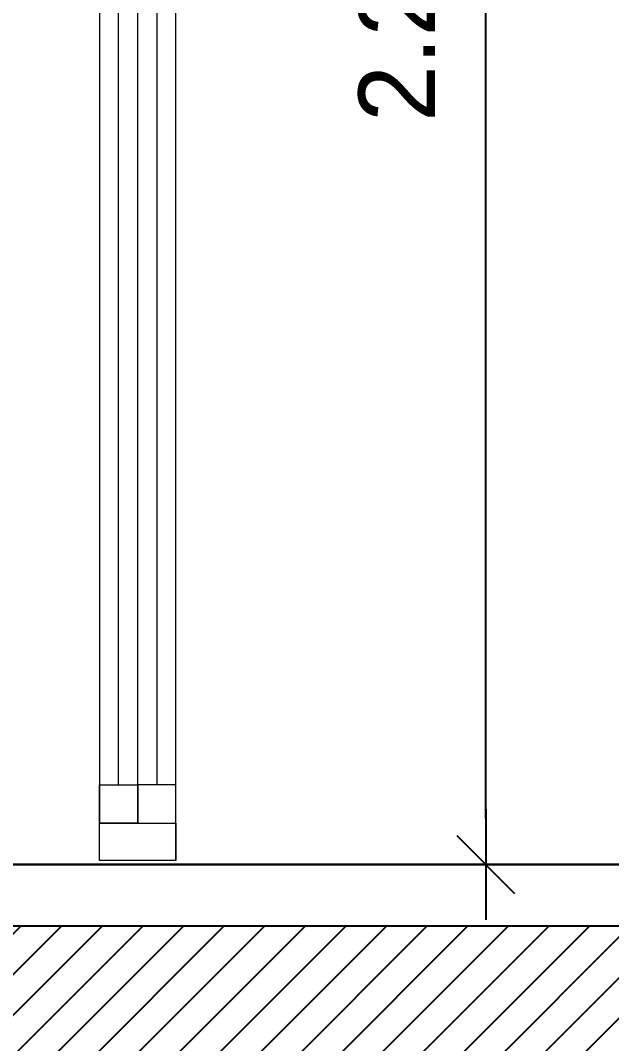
# Model space of a CAD drawing. Extents: x 185 to 567, y -69 to 170.
# Drawn here: x 248.97 to 249.742, y 144.534 to 145.87 of the extents above; entities that cross this region are included whole.
import ezdxf

# ---------------------------------------------------------------- set-up
doc = ezdxf.new("R2010")
doc.units = 0
doc.header["$LTSCALE"] = 0.25
doc.header["$MEASUREMENT"] = 0
doc.header["$PDMODE"] = 35
doc.header["$PDSIZE"] = -1
doc.linetypes.add('DOT2', pattern=[0.125, 0, -0.125])
doc.linetypes.add('LEVELS 2$0$DOT2', pattern=[0.125, 0, -0.125])
doc.layers.get('0').update_dxf_attribs({"linetype": 'CONTINUOUS'})
doc.layers.get('Defpoints').update_dxf_attribs({"linetype": 'CONTINUOUS'})
for name, color, linetype in [('A-DR', 3, 'CONTINUOUS'), ('A-IDM', 221, 'CONTINUOUS'), ('A-SECHAT', 8, 'CONTINUOUS'), ('A-SECLAS', 94, 'CONTINUOUS'), ('A-WLSEC', 7, 'CONTINUOUS'), ('LEVELS 2$0$A-HATCH', 112, 'CONTINUOUS')]:
    doc.layers.add(name, color=color, linetype=linetype)
doc.styles.add('XARAB', font='xarab.shx')
doc.dimstyles.new('DIM50', dxfattribs={"dimtxt": 0.1, "dimasz": 0.06, "dimexe": 0.1, "dimexo": 0, "dimgap": 0.05, "dimtad": 1, "dimzin": 3, "dimdsep": 46, "dimtxsty": 'XARAB', "dimblk": 'DTICK', "dimcen": 0.09, "dimclrd": 256, "dimclre": 5, "dimclrt": 3, "dimadec": 0, "dimazin": 3, "dimtfac": 1, "dimtix": 1, "dimtmove": 2, "dimatfit": 0, "dimldrblk": 'DTICK', "dimfxl": 0.15, "dimtolj": 1, "dimtzin": 3, "dimlwd": -3, "dimlwe": -3, "dimarcsym": 0})

# ---------------------------------------------------------------- blocks, each defined once
blk = doc.blocks.new('LEVELS 2')
at = {"layer": 'LEVELS 2$0$A-HATCH', "linetype": 'LEVELS 2$0$DOT2', "ltscale": 2}
blk.add_line((189.3891, 43.672, 0), (204.6446, 43.672, 0), dxfattribs=at)
blk = doc.blocks.new('slid')
at = {"lineweight": 0}
for p, q in [((-0.25, -2.15, 0), (-0.25, -0.005, 0)), ((-0.15, -0.005, 0), (-0.15, -2.1011, 0)), ((-0.225, -0.055, 0), (-0.225, -2.0511, 0)), ((-0.2, -2.0511, 0), (-0.2, -0.055, 0)), ((-0.175, -2.0511, 0), (-0.175, -0.055, 0)), ((-0.2, -2.1011, 0), (-0.2, -2.0511, 0)), ((-0.15, -2.15, 0), (-0.15, -2.1011, 0))]:
    blk.add_line(p, q, dxfattribs=at)
at = {"lineweight": 0, "elevation": 0}
for points in [[(-0.25, -2.0511), (-0.2, -2.0511), (-0.2, -2.1011), (-0.25, -2.1011)], [(-0.2, -2.1011), (-0.15, -2.1011), (-0.15, -2.0511), (-0.2, -2.0511)], [(-0.25, -2.15), (-0.15, -2.15), (-0.15, -2.1011), (-0.25, -2.1011)]]:
    blk.add_lwpolyline(points, close=True, dxfattribs=at)
blk = doc.blocks.new('DTICK')
for p, q in [((0, 1.207), (0, -1.207)), ((-1.207, 0), (1.207, 0))]:
    blk.add_line(p, q)
at = {"color": 3}
blk.add_line((-0.629, -0.629), (0.629, 0.629), dxfattribs=at)
blk = doc.blocks.new('*D1872')
at = {"layer": 'A-IDM', "color": 5, "linetype": 'DOT2', "lineweight": -3, "transparency": 16777216}
for p, q in [((249.0036, 146.9675), (249.6774, 146.9675)), ((249.3167, 144.7675), (249.6774, 144.7675))]:
    blk.add_line(p, q, dxfattribs=at)
at = {"layer": 'A-IDM', "lineweight": -3, "transparency": 16777216}
blk.add_line((249.5774, 144.8275), (249.5774, 146.9075), dxfattribs=at)
at = {"layer": 'Defpoints', "color": 0, "transparency": 16777216}
for p in [(249.0036, 146.9675, 0), (249.5774, 146.9675), (249.3167, 144.7675, 0)]:
    blk.add_point(p, dxfattribs=at)
at = {"layer": 'A-IDM', "lineweight": -3, "transparency": 16777216, "xscale": 0.06, "yscale": 0.06, "zscale": 0.06}
for p, rotation in [((249.5774, 146.9675), 90), ((249.5774, 144.7675), 270)]:
    blk.add_blockref('DTICK', p, dxfattribs=dict(at, rotation=rotation))
at = {"layer": 'A-IDM', "color": 3, "transparency": 16777216, "insert": (249.462, 145.8675), "char_height": 0.1, "attachment_point": 5, "rotation": 90, "style": 'XARAB'}
blk.add_mtext('\\A1;2.20', dxfattribs=at)

msp = doc.modelspace()

# ---------------------------------------------------------------- hatches: boundary and pattern name
at = {"layer": 'A-SECHAT'}
h = msp.add_hatch(dxfattribs=at)
h.set_pattern_fill('ANSI31', color=256, scale=0.3, style=0)
h.set_pattern_definition([(45, (247.172777, 144.42746), (-0.026516504, 0.026516504), [])])
h.paths.add_polyline_path([(266.3928, 144.4275), (266.6428, 144.4275), (268.3928, 144.4275), (268.3928, 144.6875), (268.1428, 144.6875), (259.1528, 144.6875), (258.9028, 144.6875), (256.6628, 144.6875), (256.4128, 144.6875), (247.4228, 144.6875), (247.1728, 144.6875), (247.1728, 144.4275), (248.9228, 144.4275), (249.1728, 144.4275), (256.4128, 144.4275), (256.6628, 144.4275), (258.9028, 144.4275), (259.1528, 144.4275)])

# ---------------------------------------------------------------- linework, layer by layer
at = {"layer": 'A-SECLAS'}
for p, q in [((247.4228, 144.7675, 0), (256.4128, 144.7675, 0)), ((256.4128, 144.7675), (247.4228, 144.7675))]:
    msp.add_line(p, q, dxfattribs=at)
at = {"layer": 'A-WLSEC'}
msp.add_line((247.4228, 144.6875), (256.4128, 144.6875), dxfattribs=at)

# ---------------------------------------------------------------- block references
at = {"layer": 'A-DR', "xscale": -1}
msp.add_blockref('slid', (248.9228, 146.9226, 0), dxfattribs=at)
at = {"layer": 'A-WLSEC', "color": 6}
msp.add_blockref('LEVELS 2', (46.6675, 101.0954), dxfattribs=at)

# ---------------------------------------------------------------- dimensions: what is measured, and where the dimension line sits
at = {"layer": 'A-IDM'}
dim = msp.add_linear_dim(base=(249.5774, 146.9675, 0), p1=(249.3167, 144.7675, 0), p2=(249.0036, 146.9675, 0), angle=90, dimstyle='DIM50', override={"dimfxl": 0.15}, dxfattribs=at)
dim.commit()
dim.dimension.update_dxf_attribs({"geometry": '*D1872', "text_midpoint": (249.462, 145.8675, 0)})

doc.saveas('drawing.dxf')
